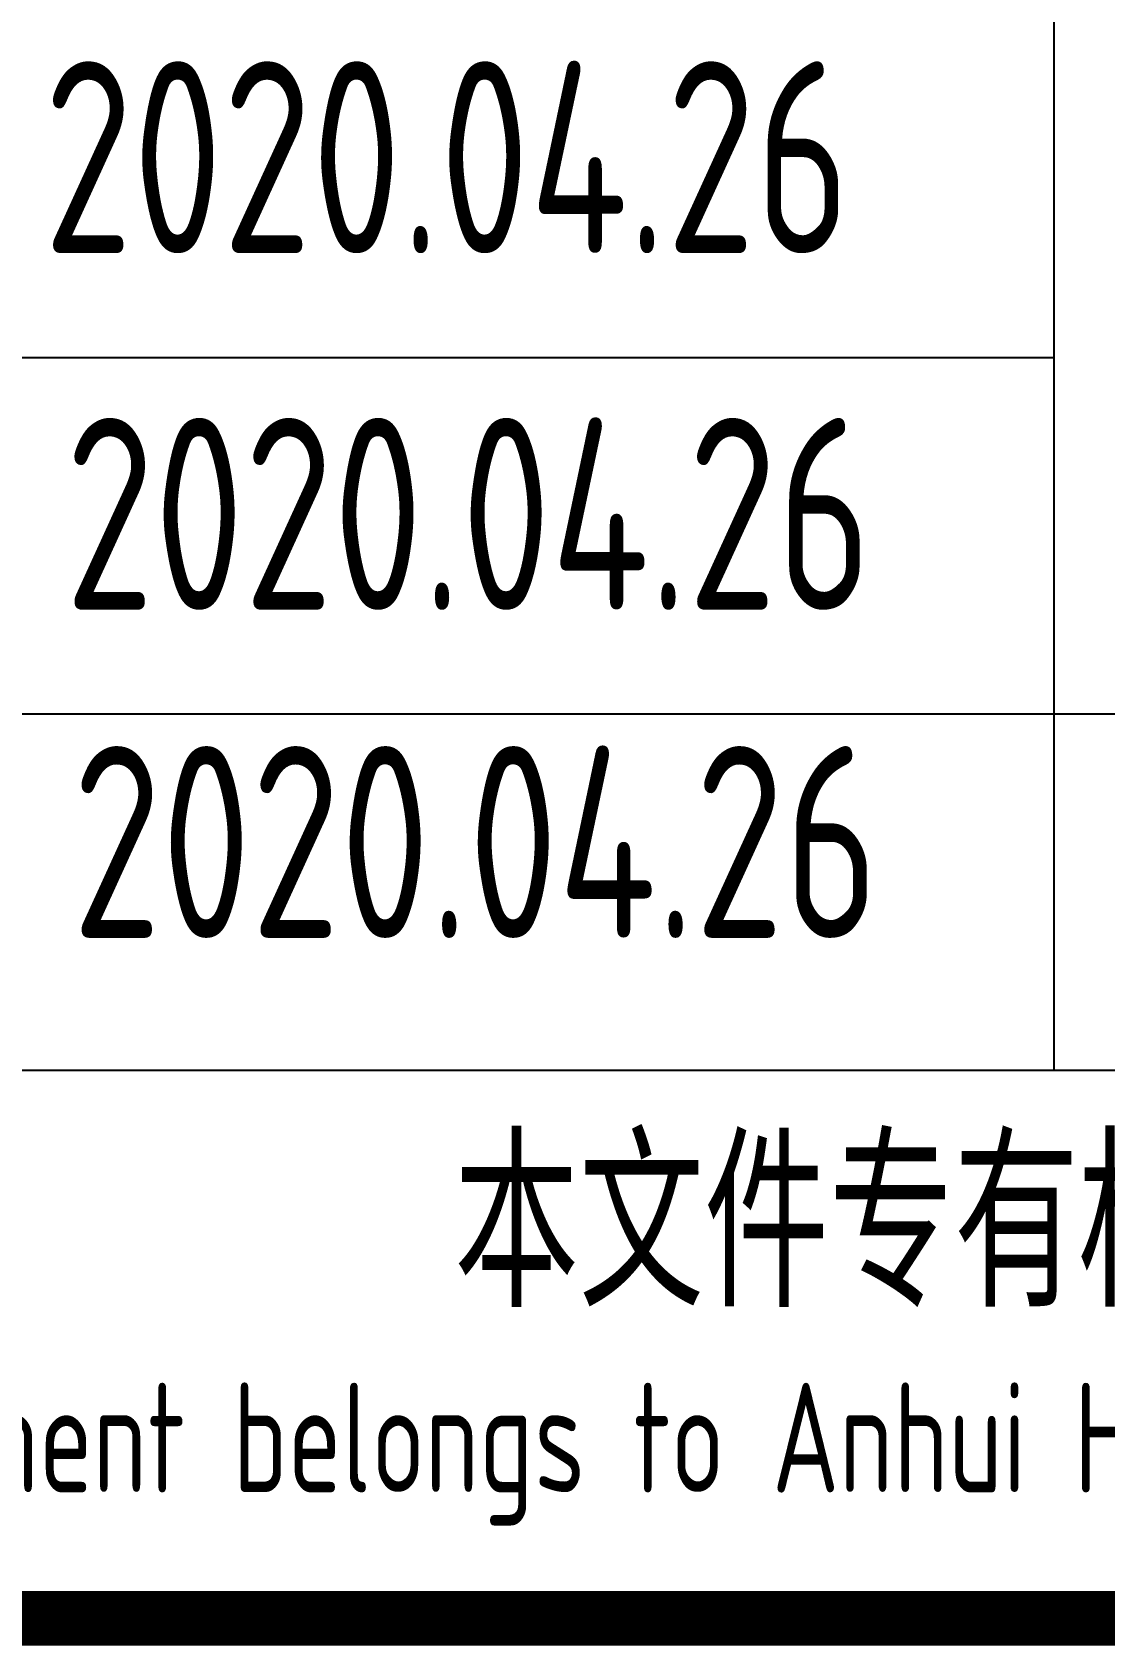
# Model space of a CAD drawing. Extents: x 4532298 to 10139194, y -639876 to -207028.
# Drawn here: x 5006273 to 5008229, y -349209 to -346265 of the extents above; entities that cross this region are included whole.
import ezdxf
from ezdxf.enums import TextEntityAlignment as Align

# ---------------------------------------------------------------- set-up
doc = ezdxf.new("R2010")
doc.units = 0
doc.header["$LTSCALE"] = 1000
doc.header["$MEASUREMENT"] = 0
doc.linetypes.add('2', pattern=[18.5, 12, -3, 0.5, -3])
doc.layers.get('0').update_dxf_attribs({"linetype": 'CONTINUOUS'})
doc.layers.add('PUB_TITLE', color=4, linetype='CONTINUOUS')
doc.styles.add('AHD', font='sceie.shx', dxfattribs={"width": 0.7, "bigfont": 'sceic.shx'})
doc.styles.add('sceie', font='sceie.shx', dxfattribs={"width": 0.7, "bigfont": 'sceic.shx'})

# ---------------------------------------------------------------- blocks, each defined once
blk = doc.blocks.new('qm')
at = {"style": 'sceie', "width": 0.8}
for p in [(-941169.6, -984626.3), (-941208.7, -985276.9), (-941182.6, -985940.5), (-941143.6, -986591.1), (-941130.5, -987189.7)]:
    blk.add_attdef('2020.04.26', text='', height=350, dxfattribs=at).set_placement(p, align=Align.MIDDLE)

msp = doc.modelspace()

# ---------------------------------------------------------------- linework, layer by layer
for p, q in [((5008136.9, -348158.8), (5008136.9, -344908.8)), ((5002636.9, -346858.8), (5008136.9, -346858.8)), ((5002636.9, -347508.8), (5020636.9, -347508.8)), ((5002636.9, -348158.8), (5020636.9, -348158.8)), ((5002636.9, -349158.8), (5020636.9, -349158.8))]:
    msp.add_line(p, q)
at = {"layer": 'PUB_TITLE', "color": 4, "const_width": 100}
msp.add_lwpolyline([(4940036.9, -349158.8), (5020636.9, -349158.8), (5020636.9, -291758.8), (4940036.9, -291758.8)], close=True, dxfattribs=at)

# ---------------------------------------------------------------- block references
at = {"color": 4, "linetype": '2'}
ref = msp.add_blockref('qm', (5948211.7, 639447.7), dxfattribs=at)
ref.add_attrib('2020.04.26', '2020.04.26', dxfattribs={"height": 350, "style": 'sceie', "width": 0.8}).set_placement((5007081.2, -347742), align=Align.MIDDLE)
ref.add_attrib('2020.04.26', '2020.04.26', dxfattribs={"height": 350, "style": 'sceie', "width": 0.8}).set_placement((5007068.2, -347143.4), align=Align.MIDDLE)
ref.add_attrib('2020.04.26', '2020.04.26', dxfattribs={"height": 350, "style": 'sceie', "width": 0.8}).set_placement((5007029.1, -346492.8), align=Align.MIDDLE)

# ---------------------------------------------------------------- texts
at = {"style": 'AHD', "width": 0.8}
for s, height, p in [('本文件专有权属安徽华东化工医药工程有限责任公司所有,未经许可不得复制或转让给第三方', 300, (5011636.9, -348458.8)), ('本文件专有权属安徽华东化工医药工程有限责任公司所有,未经许可不得复制或转让给第三方', 300, (5011636.9, -348458.8)), ('The proprietary right of this document belongs to Anhui Huadong Chemical And Medical Engineering  Co.,Ltd.  and any replication or transfer to the 3rd. side is forbidden without its permission. ', 200, (5011636.9, -348858.8))]:
    msp.add_text(s, height=height, dxfattribs=at).set_placement(p, align=Align.MIDDLE)

doc.saveas('drawing.dxf')
